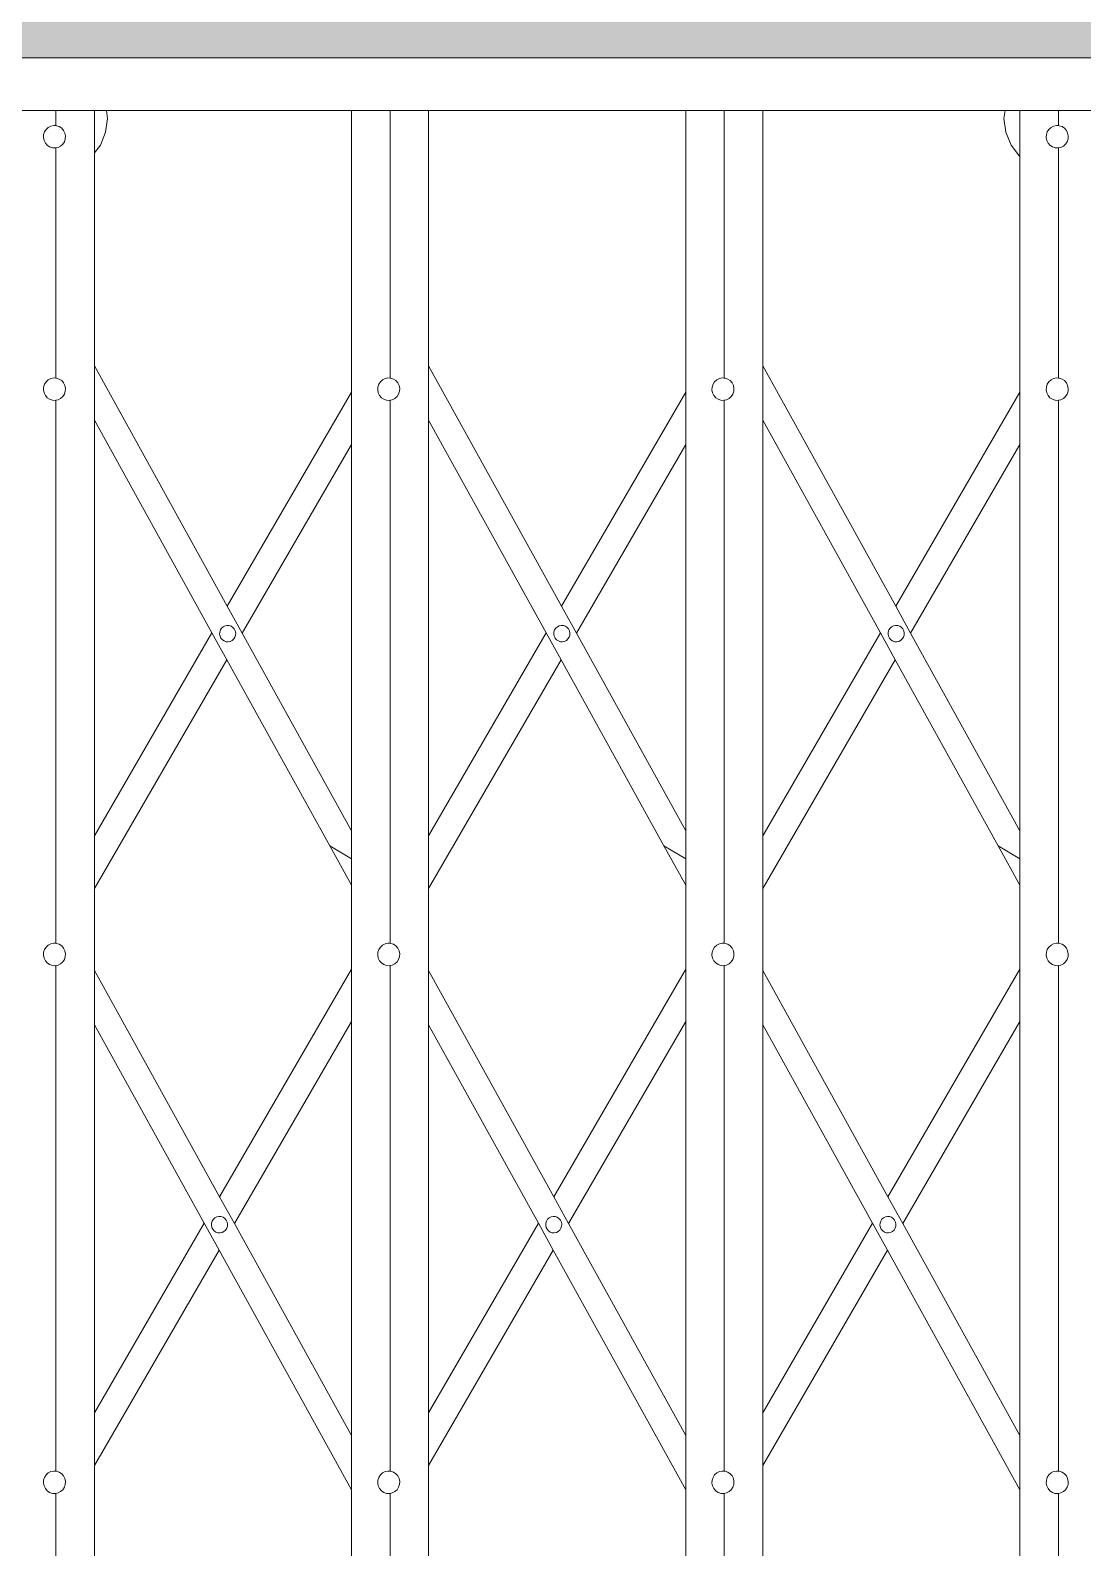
# Model space of a CAD drawing. Header units: inches. Extents: x -6800 to 96653, y -25814 to 17379.
# Drawn here: x 78919.54 to 78948.12, y -17344.8 to -17303.58 of the extents above; entities that cross this region are included whole.
import ezdxf

# ---------------------------------------------------------------- set-up
doc = ezdxf.new("R2010")
doc.units = ezdxf.units.IN
doc.header["$MEASUREMENT"] = 0
doc.layers.add('Door ele', color=20, linetype='Continuous', lineweight=15)
doc.layers.add('Win ele', color=211, linetype='Continuous', lineweight=15)

msp = doc.modelspace()

# ---------------------------------------------------------------- hatches: boundary and pattern name
at = {"layer": 'Win ele', "transparency": 33554559}
h = msp.add_hatch(color=256, dxfattribs=at)
h.dxf.hatch_style = 1
h.paths.add_polyline_path([(79495.029, -17231.325), (79333.029, -17231.325), (79333.029, -17237.825), (79337.529, -17237.825), (79337.529, -17237.325), (79490.529, -17237.325), (79490.529, -17237.825), (79495.029, -17237.825)])
h.paths.add_polyline_path([(79330.029, -17231.325), (79228.029, -17231.325), (79228.029, -17237.825), (79232.529, -17237.825), (79232.529, -17237.325), (79325.529, -17237.325), (79325.529, -17237.825), (79330.029, -17237.825)])
h.paths.add_polyline_path([(79225.029, -17231.325), (79193.529, -17231.325), (79193.529, -17237.325), (79220.529, -17237.325), (79220.529, -17237.825), (79225.029, -17237.825)])
h.paths.add_polyline_path([(79145.529, -17231.325), (79120.029, -17231.325), (79120.029, -17237.825), (79124.529, -17237.825), (79124.529, -17237.325), (79145.529, -17237.325)])
h.paths.add_polyline_path([(79117.029, -17231.325), (79012.029, -17231.325), (79012.029, -17237.825), (79016.529, -17237.825), (79016.529, -17237.325), (79112.529, -17237.325), (79112.529, -17237.825), (79117.029, -17237.825)])
h.paths.add_polyline_path([(79009.029, -17231.325), (78886.029, -17231.325), (78886.029, -17237.825), (78890.529, -17237.825), (78890.529, -17237.325), (79004.529, -17237.325), (79004.529, -17237.825), (79009.029, -17237.825)])
h.paths.add_polyline_path([(78883.029, -17231.325), (78878.529, -17231.325), (78878.529, -17237.825), (78883.029, -17237.825)])
h.paths.add_polyline_path([(78890.529, -17239.325), (78886.029, -17239.325), (78886.029, -17267.325), (78890.529, -17267.325)])
h.paths.add_polyline_path([(78883.029, -17239.325), (78878.529, -17239.325), (78878.529, -17267.325), (78883.029, -17267.325)])
h.paths.add_polyline_path([(79009.029, -17239.325), (79004.529, -17239.325), (79004.529, -17267.325), (79009.029, -17267.325)])
h.paths.add_polyline_path([(79016.529, -17239.325), (79012.029, -17239.325), (79012.029, -17267.325), (79016.529, -17267.325)])
h.paths.add_polyline_path([(79124.529, -17239.325), (79120.029, -17239.325), (79120.029, -17267.325), (79124.529, -17267.325)])
h.paths.add_polyline_path([(79117.029, -17239.325), (79112.529, -17239.325), (79112.529, -17267.325), (79117.029, -17267.325)])
h.paths.add_polyline_path([(79225.029, -17239.325), (79220.529, -17239.325), (79220.529, -17267.325), (79225.029, -17267.325)])
h.paths.add_polyline_path([(79232.529, -17239.325), (79228.029, -17239.325), (79228.029, -17267.325), (79232.529, -17267.325)])
h.paths.add_polyline_path([(79337.529, -17239.325), (79333.029, -17239.325), (79333.029, -17267.325), (79337.529, -17267.325)])
h.paths.add_polyline_path([(79330.029, -17239.325), (79325.529, -17239.325), (79325.529, -17267.325), (79330.029, -17267.325)])
h.paths.add_polyline_path([(79337.529, -17272.325), (79595.529, -17272.325), (79595.529, -17286.325), (79607.529, -17286.325), (79607.529, -17272.325), (79703.529, -17272.325), (79703.529, -17286.325), (79715.529, -17286.325), (79715.529, -17272.325), (79856.529, -17272.325), (79856.529, -17286.325), (79868.529, -17286.325), (79868.529, -17272.325), (80009.529, -17272.325), (80009.529, -17286.325), (80021.529, -17286.325), (80021.529, -17272.325), (80063.529, -17272.325), (80063.529, -17267.325), (78836.529, -17267.325), (78836.529, -17272.325), (78878.529, -17272.325), (78878.529, -17286.325), (78890.529, -17286.325), (78890.529, -17272.325), (79004.529, -17272.325), (79004.529, -17286.325), (79016.529, -17286.325), (79016.529, -17272.325), (79112.529, -17272.325), (79112.529, -17286.325), (79124.529, -17286.325), (79124.529, -17272.325), (79220.529, -17272.325), (79220.529, -17286.325), (79232.529, -17286.325), (79232.529, -17272.325), (79325.529, -17272.325), (79325.529, -17286.325), (79337.529, -17286.325)])
h.paths.add_polyline_path([(79225.029, -17157.325), (79120.029, -17157.325), (79120.029, -17166.325), (79225.029, -17166.325)])
h.paths.add_polyline_path([(79330.029, -17157.325), (79228.029, -17157.325), (79228.029, -17166.325), (79330.029, -17166.325)])
h.paths.add_polyline_path([(79117.029, -17157.325), (79012.029, -17157.325), (79012.029, -17166.325), (79117.029, -17166.325)])
h.paths.add_polyline_path([(79009.029, -17157.325), (78917.529, -17157.325), (78886.029, -17157.325), (78886.029, -17166.325), (79009.029, -17166.325)])
h.paths.add_polyline_path([(78883.029, -17157.325), (78878.529, -17157.325), (78878.529, -17160.325), (78836.529, -17160.325), (78836.529, -17166.325), (78883.029, -17166.325)])
h.paths.add_polyline_path([(79495.029, -17157.325), (79333.029, -17157.325), (79333.029, -17166.325), (79495.029, -17166.325)])
h.paths.add_polyline_path([(79600.029, -17157.325), (79498.029, -17157.325), (79498.029, -17166.325), (79600.029, -17166.325)])
h.paths.add_polyline_path([(79708.029, -17157.325), (79603.029, -17157.325), (79603.029, -17166.325), (79708.029, -17166.325)])
h.paths.add_polyline_path([(79861.029, -17157.325), (79711.029, -17157.325), (79711.029, -17166.325), (79861.029, -17166.325)])
h.paths.add_polyline_path([(80014.029, -17157.325), (79864.029, -17157.325), (79864.029, -17166.325), (80014.029, -17166.325)])
h.paths.add_polyline_path([(80063.529, -17157.325), (80017.029, -17157.325), (80017.029, -17166.325), (80063.529, -17166.325)])
h.paths.add_polyline_path([(80063.529, -17231.325), (80017.029, -17231.325), (80017.029, -17237.825), (80021.529, -17237.825), (80021.529, -17237.325), (80063.529, -17237.325)])
h.paths.add_polyline_path([(80021.529, -17239.325), (80017.029, -17239.325), (80017.029, -17267.325), (80021.529, -17267.325)])
h.paths.add_polyline_path([(80014.029, -17239.325), (80009.529, -17239.325), (80009.529, -17267.325), (80014.029, -17267.325)])
h.paths.add_polyline_path([(80014.029, -17231.325), (79864.029, -17231.325), (79864.029, -17237.825), (79868.529, -17237.825), (79868.529, -17237.325), (80009.529, -17237.325), (80009.529, -17237.825), (80014.029, -17237.825)])
h.paths.add_polyline_path([(79861.029, -17231.325), (79793.529, -17231.325), (79793.529, -17237.325), (79856.529, -17237.325), (79856.529, -17237.825), (79861.029, -17237.825)])
h.paths.add_polyline_path([(79868.529, -17239.325), (79864.029, -17239.325), (79864.029, -17267.325), (79868.529, -17267.325)])
h.paths.add_polyline_path([(79861.029, -17239.325), (79856.529, -17239.325), (79856.529, -17267.325), (79861.029, -17267.325)])
h.paths.add_polyline_path([(79715.529, -17239.325), (79711.029, -17239.325), (79711.029, -17267.325), (79715.529, -17267.325)])
h.paths.add_polyline_path([(79708.029, -17239.325), (79703.529, -17239.325), (79703.529, -17267.325), (79708.029, -17267.325)])
h.paths.add_polyline_path([(79708.029, -17231.325), (79703.529, -17231.325), (79703.529, -17237.825), (79708.029, -17237.825)])
h.paths.add_polyline_path([(79745.529, -17231.325), (79711.029, -17231.325), (79711.029, -17237.825), (79715.529, -17237.825), (79715.529, -17237.325), (79745.529, -17237.325)])
h.paths.add_polyline_path([(79607.529, -17239.325), (79603.029, -17239.325), (79603.029, -17267.325), (79607.529, -17267.325)])
h.paths.add_polyline_path([(79607.529, -17231.325), (79603.029, -17231.325), (79603.029, -17237.825), (79607.529, -17237.825)])
h.paths.add_polyline_path([(79600.029, -17231.325), (79565.529, -17231.325), (79565.529, -17237.325), (79595.529, -17237.325), (79595.529, -17237.825), (79600.029, -17237.825)])
h.paths.add_polyline_path([(79600.029, -17239.325), (79595.529, -17239.325), (79595.529, -17267.325), (79600.029, -17267.325)])
h.paths.add_polyline_path([(79517.529, -17231.325), (79498.029, -17231.325), (79498.029, -17237.825), (79502.529, -17237.825), (79502.529, -17237.325), (79517.529, -17237.325)])
h.paths.add_polyline_path([(79495.029, -17239.325), (79490.529, -17239.325), (79490.529, -17267.325), (79495.029, -17267.325)])
h.paths.add_polyline_path([(79502.529, -17239.325), (79498.029, -17239.325), (79498.029, -17267.325), (79502.529, -17267.325)])
h.paths.add_polyline_path([(79502.529, -17272.325), (79490.529, -17272.325), (79490.529, -17404.825), (79502.529, -17404.825)])
h.paths.add_polyline_path([(79337.529, -17286.325), (79325.529, -17286.325), (79325.529, -17404.825), (79337.529, -17404.825)])
h.paths.add_polyline_path([(79232.529, -17286.325), (79220.529, -17286.325), (79220.529, -17404.825), (79232.529, -17404.825)])
h.paths.add_polyline_path([(79124.529, -17286.325), (79112.529, -17286.325), (79112.529, -17404.825), (79124.529, -17404.825)])
h.paths.add_polyline_path([(79016.529, -17286.325), (79004.529, -17286.325), (79004.529, -17298.325), (78890.529, -17298.325), (78890.529, -17304.325), (78891.954, -17304.325), (79002.961, -17304.325), (79004.386, -17304.325), (79004.386, -17305.75), (79004.386, -17358.572), (79004.386, -17403.485), (79004.386, -17404.825), (79016.529, -17404.825)])
h.paths.add_polyline_path([(78890.529, -17286.325), (78878.529, -17286.325), (78878.529, -17404.825), (78890.529, -17404.825)])
h.paths.add_polyline_path([(79715.529, -17286.325), (79703.529, -17286.325), (79703.529, -17404.825), (79715.529, -17404.825)])
h.paths.add_polyline_path([(79868.529, -17286.325), (79856.529, -17286.325), (79856.529, -17416.825), (79868.529, -17416.825)])
h.paths.add_polyline_path([(80021.529, -17286.325), (80009.529, -17286.325), (80009.529, -17416.825), (80021.529, -17416.825)])
h.paths.add_polyline_path([(78878.529, -17239.325), (78836.529, -17239.325), (78836.529, -17242.325), (78878.529, -17242.325)])
h.paths.add_polyline_path([(78878.529, -17236.325), (78836.529, -17236.325), (78836.529, -17237.825), (78878.529, -17237.825)])

# ---------------------------------------------------------------- linework, layer by layer
at = {"layer": 'Door ele', "transparency": 33554651}
for p, q in [((78890.529, -17304.325), (79004.529, -17304.325)), ((79002.961, -17304.325), (78891.954, -17304.325)), ((78919.181, -17305.75), (78920.229, -17305.75)), ((78920.229, -17305.75), (78920.229, -17306.163)), ((78920.229, -17305.75), (78921.276, -17305.75)), ((78921.276, -17305.75), (78921.603, -17305.75)), ((78921.276, -17305.75), (78921.276, -17306.905)), ((78921.603, -17305.75), (78921.632, -17305.971)), ((78921.603, -17305.75), (78928.259, -17305.75)), ((78928.259, -17305.75), (78928.259, -17313.401)), ((78928.259, -17305.75), (78929.307, -17305.75)), ((78929.307, -17305.75), (78929.307, -17313.021)), ((78929.307, -17305.75), (78930.354, -17305.75)), ((78930.354, -17305.75), (78930.354, -17312.688)), ((78930.354, -17305.75), (78937.338, -17305.75)), ((78937.338, -17305.75), (78937.338, -17313.401)), ((78937.338, -17305.75), (78938.385, -17305.75)), ((78938.385, -17305.75), (78938.385, -17313.021)), ((78938.385, -17305.75), (78939.432, -17305.75)), ((78939.432, -17305.75), (78939.432, -17312.688)), ((78939.432, -17305.75), (78946.01, -17305.75)), ((78945.981, -17305.971), (78946.01, -17305.75)), ((78946.01, -17305.75), (78946.416, -17305.75)), ((78946.416, -17305.75), (78946.416, -17307.001)), ((78946.416, -17305.75), (78947.463, -17305.75)), ((78947.463, -17305.75), (78947.463, -17306.163)), ((78947.463, -17305.75), (78948.511, -17305.75)), ((78920.096, -17306.176), (78920.173, -17306.16)), ((78920.173, -17306.16), (78920.229, -17306.163)), ((78920.229, -17306.163), (78920.251, -17306.165)), ((78920.251, -17306.165), (78920.325, -17306.19)), ((78921.632, -17305.971), (78921.583, -17306.345)), ((78946.03, -17306.345), (78945.981, -17305.971)), ((78947.33, -17306.176), (78947.407, -17306.16)), ((78947.407, -17306.16), (78947.463, -17306.163)), ((78947.463, -17306.163), (78947.485, -17306.165)), ((78947.485, -17306.165), (78947.559, -17306.19)), ((78919.895, -17306.487), (78919.899, -17306.407)), ((78919.91, -17306.565), (78919.895, -17306.487)), ((78919.899, -17306.407), (78919.924, -17306.331)), ((78919.945, -17306.637), (78919.91, -17306.565)), ((78919.924, -17306.331), (78919.967, -17306.265)), ((78919.967, -17306.265), (78920.026, -17306.212)), ((78920.026, -17306.212), (78920.096, -17306.176)), ((78920.325, -17306.19), (78920.39, -17306.234)), ((78920.39, -17306.234), (78920.442, -17306.294)), ((78920.442, -17306.294), (78920.477, -17306.366)), ((78920.488, -17306.524), (78920.463, -17306.6)), ((78920.477, -17306.366), (78920.492, -17306.444)), ((78920.492, -17306.444), (78920.488, -17306.524)), ((78921.583, -17306.345), (78921.439, -17306.693)), ((78946.174, -17306.693), (78946.03, -17306.345)), ((78947.129, -17306.487), (78947.134, -17306.407)), ((78947.145, -17306.565), (78947.129, -17306.487)), ((78947.134, -17306.407), (78947.159, -17306.331)), ((78947.18, -17306.637), (78947.145, -17306.565)), ((78947.159, -17306.331), (78947.202, -17306.265)), ((78947.202, -17306.265), (78947.26, -17306.212)), ((78947.26, -17306.212), (78947.33, -17306.176)), ((78947.559, -17306.19), (78947.625, -17306.234)), ((78947.625, -17306.234), (78947.676, -17306.294)), ((78947.676, -17306.294), (78947.711, -17306.366)), ((78947.722, -17306.524), (78947.697, -17306.6)), ((78947.711, -17306.366), (78947.727, -17306.444)), ((78947.727, -17306.444), (78947.722, -17306.524)), ((78919.997, -17306.697), (78919.945, -17306.637)), ((78920.062, -17306.741), (78919.997, -17306.697)), ((78920.137, -17306.766), (78920.062, -17306.741)), ((78920.215, -17306.771), (78920.137, -17306.766)), ((78920.229, -17306.768), (78920.215, -17306.771)), ((78920.291, -17306.755), (78920.229, -17306.768)), ((78920.229, -17306.768), (78920.229, -17313.021)), ((78920.361, -17306.719), (78920.291, -17306.755)), ((78920.42, -17306.666), (78920.361, -17306.719)), ((78920.463, -17306.6), (78920.42, -17306.666)), ((78921.439, -17306.693), (78921.276, -17306.905)), ((78921.276, -17306.905), (78921.276, -17312.688)), ((78946.404, -17306.991), (78946.174, -17306.693)), ((78946.416, -17307.001), (78946.404, -17306.991)), ((78947.232, -17306.697), (78947.18, -17306.637)), ((78947.297, -17306.741), (78947.232, -17306.697)), ((78947.371, -17306.766), (78947.297, -17306.741)), ((78947.449, -17306.771), (78947.371, -17306.766)), ((78947.463, -17306.768), (78947.449, -17306.771)), ((78947.526, -17306.755), (78947.463, -17306.768)), ((78947.463, -17306.768), (78947.463, -17313.021)), ((78947.596, -17306.719), (78947.526, -17306.755)), ((78947.654, -17306.666), (78947.596, -17306.719)), ((78947.697, -17306.6), (78947.654, -17306.666)), ((78946.416, -17307.001), (78946.416, -17313.401)), ((78924.888, -17319.222), (78921.276, -17312.688)), ((78921.276, -17312.688), (78921.276, -17314.163)), ((78933.966, -17319.222), (78930.354, -17312.688)), ((78930.354, -17312.688), (78930.354, -17314.163)), ((78943.044, -17319.222), (78939.432, -17312.688)), ((78939.432, -17312.688), (78939.432, -17314.163)), ((78919.924, -17313.189), (78919.967, -17313.122)), ((78919.967, -17313.122), (78920.026, -17313.069)), ((78920.026, -17313.069), (78920.096, -17313.034)), ((78920.096, -17313.034), (78920.173, -17313.018)), ((78920.173, -17313.018), (78920.229, -17313.021)), ((78920.229, -17313.021), (78920.251, -17313.022)), ((78920.251, -17313.022), (78920.325, -17313.048)), ((78920.325, -17313.048), (78920.39, -17313.092)), ((78920.39, -17313.092), (78920.442, -17313.152)), ((78920.442, -17313.152), (78920.477, -17313.223)), ((78929.002, -17313.189), (78929.046, -17313.122)), ((78929.046, -17313.122), (78929.104, -17313.069)), ((78929.104, -17313.069), (78929.174, -17313.034)), ((78929.174, -17313.034), (78929.251, -17313.018)), ((78929.251, -17313.018), (78929.307, -17313.021)), ((78929.307, -17313.021), (78929.329, -17313.022)), ((78929.329, -17313.022), (78929.403, -17313.048)), ((78929.403, -17313.048), (78929.468, -17313.092)), ((78929.468, -17313.092), (78929.52, -17313.152)), ((78929.52, -17313.152), (78929.555, -17313.223)), ((78938.081, -17313.189), (78938.124, -17313.122)), ((78938.124, -17313.122), (78938.182, -17313.069)), ((78938.182, -17313.069), (78938.252, -17313.034)), ((78938.252, -17313.034), (78938.329, -17313.018)), ((78938.329, -17313.018), (78938.385, -17313.021)), ((78938.385, -17313.021), (78938.407, -17313.022)), ((78938.407, -17313.022), (78938.481, -17313.048)), ((78938.481, -17313.048), (78938.546, -17313.092)), ((78938.546, -17313.092), (78938.598, -17313.152)), ((78938.598, -17313.152), (78938.633, -17313.223)), ((78947.159, -17313.189), (78947.202, -17313.122)), ((78947.202, -17313.122), (78947.26, -17313.069)), ((78947.26, -17313.069), (78947.33, -17313.034)), ((78947.33, -17313.034), (78947.407, -17313.018)), ((78947.407, -17313.018), (78947.463, -17313.021)), ((78947.463, -17313.021), (78947.485, -17313.022)), ((78947.485, -17313.022), (78947.559, -17313.048)), ((78947.559, -17313.048), (78947.625, -17313.092)), ((78947.625, -17313.092), (78947.676, -17313.152)), ((78947.676, -17313.152), (78947.711, -17313.223)), ((78919.895, -17313.345), (78919.899, -17313.265)), ((78919.91, -17313.423), (78919.895, -17313.345)), ((78919.899, -17313.265), (78919.924, -17313.189)), ((78919.945, -17313.495), (78919.91, -17313.423)), ((78919.997, -17313.555), (78919.945, -17313.495)), ((78920.062, -17313.599), (78919.997, -17313.555)), ((78920.361, -17313.577), (78920.291, -17313.613)), ((78920.42, -17313.524), (78920.361, -17313.577)), ((78920.463, -17313.457), (78920.42, -17313.524)), ((78920.488, -17313.382), (78920.463, -17313.457)), ((78920.477, -17313.223), (78920.492, -17313.302)), ((78920.492, -17313.302), (78920.488, -17313.382)), ((78924.888, -17319.222), (78928.259, -17313.401)), ((78928.259, -17313.401), (78928.259, -17314.826)), ((78928.973, -17313.345), (78928.978, -17313.265)), ((78928.989, -17313.423), (78928.973, -17313.345)), ((78928.978, -17313.265), (78929.002, -17313.189)), ((78929.024, -17313.495), (78928.989, -17313.423)), ((78929.075, -17313.555), (78929.024, -17313.495)), ((78929.141, -17313.599), (78929.075, -17313.555)), ((78929.439, -17313.577), (78929.369, -17313.613)), ((78929.498, -17313.524), (78929.439, -17313.577)), ((78929.541, -17313.457), (78929.498, -17313.524)), ((78929.566, -17313.382), (78929.541, -17313.457)), ((78929.555, -17313.223), (78929.571, -17313.302)), ((78929.571, -17313.302), (78929.566, -17313.382)), ((78933.966, -17319.222), (78937.338, -17313.401)), ((78937.338, -17313.401), (78937.338, -17314.826)), ((78938.051, -17313.345), (78938.056, -17313.265)), ((78938.067, -17313.423), (78938.051, -17313.345)), ((78938.056, -17313.265), (78938.081, -17313.189)), ((78938.102, -17313.495), (78938.067, -17313.423)), ((78938.154, -17313.555), (78938.102, -17313.495)), ((78938.219, -17313.599), (78938.154, -17313.555)), ((78938.518, -17313.577), (78938.448, -17313.613)), ((78938.576, -17313.524), (78938.518, -17313.577)), ((78938.619, -17313.457), (78938.576, -17313.524)), ((78938.644, -17313.382), (78938.619, -17313.457)), ((78938.633, -17313.223), (78938.649, -17313.302)), ((78938.649, -17313.302), (78938.644, -17313.382)), ((78943.044, -17319.222), (78946.416, -17313.401)), ((78946.416, -17313.401), (78946.416, -17314.826)), ((78947.129, -17313.345), (78947.134, -17313.265)), ((78947.145, -17313.423), (78947.129, -17313.345)), ((78947.134, -17313.265), (78947.159, -17313.189)), ((78947.18, -17313.495), (78947.145, -17313.423)), ((78947.232, -17313.555), (78947.18, -17313.495)), ((78947.297, -17313.599), (78947.232, -17313.555)), ((78947.596, -17313.577), (78947.526, -17313.613)), ((78947.654, -17313.524), (78947.596, -17313.577)), ((78947.697, -17313.457), (78947.654, -17313.524)), ((78947.722, -17313.382), (78947.697, -17313.457)), ((78947.711, -17313.223), (78947.727, -17313.302)), ((78947.727, -17313.302), (78947.722, -17313.382)), ((78920.137, -17313.624), (78920.062, -17313.599)), ((78920.215, -17313.629), (78920.137, -17313.624)), ((78920.229, -17313.626), (78920.215, -17313.629)), ((78920.291, -17313.613), (78920.229, -17313.626)), ((78920.229, -17313.626), (78920.229, -17328.378)), ((78929.215, -17313.624), (78929.141, -17313.599)), ((78929.293, -17313.629), (78929.215, -17313.624)), ((78929.307, -17313.626), (78929.293, -17313.629)), ((78929.369, -17313.613), (78929.307, -17313.626)), ((78929.307, -17313.626), (78929.307, -17328.378)), ((78938.293, -17313.624), (78938.219, -17313.599)), ((78938.371, -17313.629), (78938.293, -17313.624)), ((78938.385, -17313.626), (78938.371, -17313.629)), ((78938.448, -17313.613), (78938.385, -17313.626)), ((78938.385, -17313.626), (78938.385, -17328.378)), ((78947.371, -17313.624), (78947.297, -17313.599)), ((78947.449, -17313.629), (78947.371, -17313.624)), ((78947.463, -17313.626), (78947.449, -17313.629)), ((78947.526, -17313.613), (78947.463, -17313.626)), ((78947.463, -17313.626), (78947.463, -17328.378)), ((78924.471, -17319.943), (78921.276, -17314.163)), ((78921.276, -17314.163), (78921.276, -17325.459)), ((78933.549, -17319.943), (78930.354, -17314.163)), ((78930.354, -17314.163), (78930.354, -17325.459)), ((78942.627, -17319.943), (78939.432, -17314.163)), ((78939.432, -17314.163), (78939.432, -17325.459)), ((78925.291, -17319.952), (78928.259, -17314.826)), ((78928.259, -17314.826), (78928.259, -17325.322)), ((78934.369, -17319.952), (78937.338, -17314.826)), ((78937.338, -17314.826), (78937.338, -17325.322)), ((78943.447, -17319.952), (78946.416, -17314.826)), ((78946.416, -17314.826), (78946.416, -17325.322)), ((78925.291, -17319.952), (78924.888, -17319.222)), ((78934.369, -17319.952), (78933.966, -17319.222)), ((78943.447, -17319.952), (78943.044, -17319.222)), ((78924.774, -17319.778), (78924.825, -17319.752)), ((78924.825, -17319.752), (78924.881, -17319.74)), ((78924.881, -17319.74), (78924.938, -17319.744)), ((78924.938, -17319.744), (78924.992, -17319.762)), ((78924.992, -17319.762), (78925.04, -17319.794)), ((78933.852, -17319.778), (78933.903, -17319.752)), ((78933.903, -17319.752), (78933.959, -17319.74)), ((78933.959, -17319.74), (78934.016, -17319.744)), ((78934.016, -17319.744), (78934.071, -17319.762)), ((78934.071, -17319.762), (78934.118, -17319.794)), ((78942.931, -17319.778), (78942.982, -17319.752)), ((78942.982, -17319.752), (78943.038, -17319.74)), ((78943.038, -17319.74), (78943.095, -17319.744)), ((78943.095, -17319.744), (78943.149, -17319.762)), ((78943.149, -17319.762), (78943.196, -17319.794)), ((78921.276, -17325.459), (78924.471, -17319.943)), ((78924.874, -17320.672), (78924.471, -17319.943)), ((78924.678, -17319.979), (78924.682, -17319.921)), ((78924.69, -17320.036), (78924.678, -17319.979)), ((78924.682, -17319.921), (78924.7, -17319.865)), ((78924.715, -17320.088), (78924.69, -17320.036)), ((78924.7, -17319.865), (78924.731, -17319.817)), ((78924.753, -17320.132), (78924.715, -17320.088)), ((78924.731, -17319.817), (78924.774, -17319.778)), ((78924.801, -17320.164), (78924.753, -17320.132)), ((78924.855, -17320.183), (78924.801, -17320.164)), ((78924.855, -17320.183), (78924.884, -17320.185)), ((78924.912, -17320.186), (78924.884, -17320.185)), ((78924.968, -17320.175), (78924.912, -17320.186)), ((78925.019, -17320.149), (78924.968, -17320.175)), ((78925.062, -17320.11), (78925.019, -17320.149)), ((78925.04, -17319.794), (78925.078, -17319.838)), ((78925.093, -17320.061), (78925.062, -17320.11)), ((78925.078, -17319.838), (78925.103, -17319.89)), ((78925.111, -17320.006), (78925.093, -17320.061)), ((78925.103, -17319.89), (78925.115, -17319.948)), ((78925.115, -17319.948), (78925.111, -17320.006)), ((78928.259, -17325.322), (78925.291, -17319.952)), ((78930.354, -17325.459), (78933.549, -17319.943)), ((78933.952, -17320.672), (78933.549, -17319.943)), ((78933.757, -17319.979), (78933.76, -17319.921)), ((78933.768, -17320.036), (78933.757, -17319.979)), ((78933.76, -17319.921), (78933.778, -17319.865)), ((78933.794, -17320.088), (78933.768, -17320.036)), ((78933.778, -17319.865), (78933.81, -17319.817)), ((78933.831, -17320.132), (78933.794, -17320.088)), ((78933.81, -17319.817), (78933.852, -17319.778)), ((78933.879, -17320.164), (78933.831, -17320.132)), ((78933.933, -17320.183), (78933.879, -17320.164)), ((78933.933, -17320.183), (78933.962, -17320.185)), ((78933.99, -17320.186), (78933.962, -17320.185)), ((78934.046, -17320.175), (78933.99, -17320.186)), ((78934.097, -17320.149), (78934.046, -17320.175)), ((78934.14, -17320.11), (78934.097, -17320.149)), ((78934.118, -17319.794), (78934.156, -17319.838)), ((78934.171, -17320.061), (78934.14, -17320.11)), ((78934.156, -17319.838), (78934.182, -17319.89)), ((78934.19, -17320.006), (78934.171, -17320.061)), ((78934.182, -17319.89), (78934.193, -17319.948)), ((78934.193, -17319.948), (78934.19, -17320.006)), ((78937.338, -17325.322), (78934.369, -17319.952)), ((78939.432, -17325.459), (78942.627, -17319.943)), ((78943.03, -17320.672), (78942.627, -17319.943)), ((78942.835, -17319.979), (78942.838, -17319.921)), ((78942.846, -17320.036), (78942.835, -17319.979)), ((78942.838, -17319.921), (78942.856, -17319.865)), ((78942.872, -17320.088), (78942.846, -17320.036)), ((78942.856, -17319.865), (78942.888, -17319.817)), ((78942.91, -17320.132), (78942.872, -17320.088)), ((78942.888, -17319.817), (78942.931, -17319.778)), ((78942.957, -17320.164), (78942.91, -17320.132)), ((78943.012, -17320.183), (78942.957, -17320.164)), ((78943.012, -17320.183), (78943.068, -17320.186)), ((78943.124, -17320.175), (78943.068, -17320.186)), ((78943.175, -17320.149), (78943.124, -17320.175)), ((78943.218, -17320.11), (78943.175, -17320.149)), ((78943.196, -17319.794), (78943.234, -17319.838)), ((78943.25, -17320.061), (78943.218, -17320.11)), ((78943.234, -17319.838), (78943.26, -17319.89)), ((78943.268, -17320.006), (78943.25, -17320.061)), ((78943.26, -17319.89), (78943.271, -17319.948)), ((78943.271, -17319.948), (78943.268, -17320.006)), ((78946.416, -17325.322), (78943.447, -17319.952)), ((78921.276, -17326.884), (78924.874, -17320.672)), ((78927.67, -17325.731), (78924.874, -17320.672)), ((78930.354, -17326.884), (78933.952, -17320.672)), ((78936.748, -17325.731), (78933.952, -17320.672)), ((78939.432, -17326.884), (78943.03, -17320.672)), ((78945.826, -17325.731), (78943.03, -17320.672)), ((78921.276, -17325.459), (78921.276, -17326.884)), ((78928.259, -17325.322), (78928.259, -17326.078)), ((78930.354, -17325.459), (78930.354, -17326.884)), ((78937.338, -17325.322), (78937.338, -17326.078)), ((78939.432, -17325.459), (78939.432, -17326.884)), ((78946.416, -17325.322), (78946.416, -17326.078)), ((78928.259, -17326.078), (78927.67, -17325.731)), ((78928.259, -17326.798), (78927.67, -17325.731)), ((78937.338, -17326.078), (78936.748, -17325.731)), ((78937.338, -17326.798), (78936.748, -17325.731)), ((78946.416, -17326.078), (78945.826, -17325.731)), ((78946.416, -17326.798), (78945.826, -17325.731)), ((78928.259, -17326.078), (78928.259, -17326.798)), ((78937.338, -17326.078), (78937.338, -17326.798)), ((78946.416, -17326.078), (78946.416, -17326.798)), ((78921.276, -17326.884), (78921.276, -17329.112)), ((78928.259, -17326.798), (78928.259, -17329.076)), ((78930.354, -17326.884), (78930.354, -17329.112)), ((78937.338, -17326.798), (78937.338, -17329.076)), ((78939.432, -17326.884), (78939.432, -17329.112)), ((78946.416, -17326.798), (78946.416, -17329.076)), ((78919.967, -17328.48), (78920.026, -17328.427)), ((78920.026, -17328.427), (78920.096, -17328.391)), ((78920.096, -17328.391), (78920.173, -17328.375)), ((78920.173, -17328.375), (78920.229, -17328.378)), ((78920.229, -17328.378), (78920.251, -17328.38)), ((78920.251, -17328.38), (78920.325, -17328.405)), ((78920.325, -17328.405), (78920.39, -17328.449)), ((78929.046, -17328.48), (78929.104, -17328.427)), ((78929.104, -17328.427), (78929.174, -17328.391)), ((78929.174, -17328.391), (78929.251, -17328.375)), ((78929.251, -17328.375), (78929.307, -17328.378)), ((78929.307, -17328.378), (78929.329, -17328.38)), ((78929.329, -17328.38), (78929.403, -17328.405)), ((78929.403, -17328.405), (78929.468, -17328.449)), ((78938.124, -17328.48), (78938.182, -17328.427)), ((78938.182, -17328.427), (78938.252, -17328.391)), ((78938.252, -17328.391), (78938.329, -17328.375)), ((78938.329, -17328.375), (78938.385, -17328.378)), ((78938.385, -17328.378), (78938.407, -17328.38)), ((78938.407, -17328.38), (78938.481, -17328.405)), ((78938.481, -17328.405), (78938.546, -17328.449)), ((78947.202, -17328.48), (78947.26, -17328.427)), ((78947.26, -17328.427), (78947.33, -17328.391)), ((78947.33, -17328.391), (78947.407, -17328.375)), ((78947.407, -17328.375), (78947.463, -17328.378)), ((78947.463, -17328.378), (78947.485, -17328.38)), ((78947.485, -17328.38), (78947.559, -17328.405)), ((78947.559, -17328.405), (78947.625, -17328.449)), ((78919.895, -17328.702), (78919.899, -17328.622)), ((78919.91, -17328.781), (78919.895, -17328.702)), ((78919.899, -17328.622), (78919.924, -17328.546)), ((78919.945, -17328.852), (78919.91, -17328.781)), ((78919.924, -17328.546), (78919.967, -17328.48)), ((78920.39, -17328.449), (78920.442, -17328.509)), ((78920.463, -17328.815), (78920.42, -17328.881)), ((78920.442, -17328.509), (78920.477, -17328.581)), ((78920.488, -17328.739), (78920.463, -17328.815)), ((78920.477, -17328.581), (78920.492, -17328.659)), ((78920.492, -17328.659), (78920.488, -17328.739)), ((78928.973, -17328.702), (78928.978, -17328.622)), ((78928.989, -17328.781), (78928.973, -17328.702)), ((78928.978, -17328.622), (78929.002, -17328.546)), ((78929.024, -17328.852), (78928.989, -17328.781)), ((78929.002, -17328.546), (78929.046, -17328.48)), ((78929.468, -17328.449), (78929.52, -17328.509)), ((78929.541, -17328.815), (78929.498, -17328.881)), ((78929.52, -17328.509), (78929.555, -17328.581)), ((78929.566, -17328.739), (78929.541, -17328.815)), ((78929.555, -17328.581), (78929.571, -17328.659)), ((78929.571, -17328.659), (78929.566, -17328.739)), ((78938.051, -17328.702), (78938.056, -17328.622)), ((78938.067, -17328.781), (78938.051, -17328.702)), ((78938.056, -17328.622), (78938.081, -17328.546)), ((78938.102, -17328.852), (78938.067, -17328.781)), ((78938.081, -17328.546), (78938.124, -17328.48)), ((78938.546, -17328.449), (78938.598, -17328.509)), ((78938.619, -17328.815), (78938.576, -17328.881)), ((78938.598, -17328.509), (78938.633, -17328.581)), ((78938.644, -17328.739), (78938.619, -17328.815)), ((78938.633, -17328.581), (78938.649, -17328.659)), ((78938.649, -17328.659), (78938.644, -17328.739)), ((78947.129, -17328.702), (78947.134, -17328.622)), ((78947.145, -17328.781), (78947.129, -17328.702)), ((78947.134, -17328.622), (78947.159, -17328.546)), ((78947.18, -17328.852), (78947.145, -17328.781)), ((78947.159, -17328.546), (78947.202, -17328.48)), ((78947.625, -17328.449), (78947.676, -17328.509)), ((78947.697, -17328.815), (78947.654, -17328.881)), ((78947.676, -17328.509), (78947.711, -17328.581)), ((78947.722, -17328.739), (78947.697, -17328.815)), ((78947.711, -17328.581), (78947.727, -17328.659)), ((78947.727, -17328.659), (78947.722, -17328.739)), ((78919.997, -17328.912), (78919.945, -17328.852)), ((78920.062, -17328.956), (78919.997, -17328.912)), ((78920.137, -17328.981), (78920.062, -17328.956)), ((78920.215, -17328.986), (78920.137, -17328.981)), ((78920.229, -17328.983), (78920.215, -17328.986)), ((78920.291, -17328.97), (78920.229, -17328.983)), ((78920.229, -17328.983), (78920.229, -17342.717)), ((78920.361, -17328.935), (78920.291, -17328.97)), ((78920.42, -17328.881), (78920.361, -17328.935)), ((78921.276, -17329.112), (78924.676, -17335.263)), ((78921.276, -17329.112), (78921.276, -17330.588)), ((78928.259, -17329.076), (78924.676, -17335.263)), ((78928.259, -17329.076), (78928.259, -17330.501)), ((78929.075, -17328.912), (78929.024, -17328.852)), ((78929.141, -17328.956), (78929.075, -17328.912)), ((78929.215, -17328.981), (78929.141, -17328.956)), ((78929.293, -17328.986), (78929.215, -17328.981)), ((78929.307, -17328.983), (78929.293, -17328.986)), ((78929.369, -17328.97), (78929.307, -17328.983)), ((78929.307, -17328.983), (78929.307, -17342.717)), ((78929.439, -17328.935), (78929.369, -17328.97)), ((78929.498, -17328.881), (78929.439, -17328.935)), ((78930.354, -17329.112), (78933.754, -17335.263)), ((78930.354, -17329.112), (78930.354, -17330.588)), ((78937.338, -17329.076), (78933.754, -17335.263)), ((78937.338, -17329.076), (78937.338, -17330.501)), ((78938.154, -17328.912), (78938.102, -17328.852)), ((78938.219, -17328.956), (78938.154, -17328.912)), ((78938.293, -17328.981), (78938.219, -17328.956)), ((78938.371, -17328.986), (78938.293, -17328.981)), ((78938.385, -17328.983), (78938.371, -17328.986)), ((78938.448, -17328.97), (78938.385, -17328.983)), ((78938.385, -17328.983), (78938.385, -17342.717)), ((78938.518, -17328.935), (78938.448, -17328.97)), ((78938.576, -17328.881), (78938.518, -17328.935)), ((78939.432, -17329.112), (78942.832, -17335.263)), ((78939.432, -17329.112), (78939.432, -17330.588)), ((78946.416, -17329.076), (78942.832, -17335.263)), ((78946.416, -17329.076), (78946.416, -17330.501)), ((78947.232, -17328.912), (78947.18, -17328.852)), ((78947.297, -17328.956), (78947.232, -17328.912)), ((78947.371, -17328.981), (78947.297, -17328.956)), ((78947.449, -17328.986), (78947.371, -17328.981)), ((78947.463, -17328.983), (78947.449, -17328.986)), ((78947.526, -17328.97), (78947.463, -17328.983)), ((78947.463, -17328.983), (78947.463, -17342.717)), ((78947.596, -17328.935), (78947.526, -17328.97)), ((78947.654, -17328.881), (78947.596, -17328.935)), ((78921.276, -17330.588), (78924.259, -17335.984)), ((78921.276, -17330.588), (78921.276, -17341.134)), ((78928.259, -17330.501), (78925.079, -17335.992)), ((78928.259, -17330.501), (78928.259, -17341.746)), ((78930.354, -17330.588), (78933.337, -17335.984)), ((78930.354, -17330.588), (78930.354, -17341.134)), ((78937.338, -17330.501), (78934.157, -17335.992)), ((78937.338, -17330.501), (78937.338, -17341.746)), ((78939.432, -17330.588), (78942.415, -17335.984)), ((78939.432, -17330.588), (78939.432, -17341.134)), ((78946.416, -17330.501), (78943.236, -17335.992)), ((78946.416, -17330.501), (78946.416, -17341.746)), ((78924.676, -17335.263), (78925.079, -17335.992)), ((78933.754, -17335.263), (78934.157, -17335.992)), ((78942.832, -17335.263), (78943.236, -17335.992)), ((78924.51, -17335.875), (78924.552, -17335.836)), ((78924.552, -17335.836), (78924.603, -17335.81)), ((78924.603, -17335.81), (78924.659, -17335.799)), ((78924.659, -17335.799), (78924.716, -17335.802)), ((78924.716, -17335.802), (78924.771, -17335.821)), ((78924.771, -17335.821), (78924.818, -17335.853)), ((78933.588, -17335.875), (78933.631, -17335.836)), ((78933.631, -17335.836), (78933.682, -17335.81)), ((78933.682, -17335.81), (78933.738, -17335.799)), ((78933.738, -17335.799), (78933.795, -17335.802)), ((78933.795, -17335.802), (78933.849, -17335.821)), ((78933.849, -17335.821), (78933.896, -17335.853)), ((78942.666, -17335.875), (78942.709, -17335.836)), ((78942.709, -17335.836), (78942.76, -17335.81)), ((78942.76, -17335.81), (78942.816, -17335.799)), ((78942.816, -17335.799), (78942.873, -17335.802)), ((78942.873, -17335.802), (78942.927, -17335.821)), ((78942.927, -17335.821), (78942.975, -17335.853)), ((78924.259, -17335.984), (78921.276, -17341.134)), ((78924.259, -17335.984), (78924.662, -17336.713)), ((78924.457, -17336.038), (78924.46, -17335.979)), ((78924.468, -17336.095), (78924.457, -17336.038)), ((78924.46, -17335.979), (78924.478, -17335.924)), ((78924.494, -17336.147), (78924.468, -17336.095)), ((78924.478, -17335.924), (78924.51, -17335.875)), ((78924.531, -17336.191), (78924.494, -17336.147)), ((78924.579, -17336.223), (78924.531, -17336.191)), ((78924.634, -17336.241), (78924.579, -17336.223)), ((78924.634, -17336.241), (78924.69, -17336.245)), ((78924.746, -17336.233), (78924.69, -17336.245)), ((78924.797, -17336.207), (78924.746, -17336.233)), ((78924.84, -17336.168), (78924.797, -17336.207)), ((78924.818, -17335.853), (78924.856, -17335.897)), ((78924.871, -17336.12), (78924.84, -17336.168)), ((78924.856, -17335.897), (78924.882, -17335.949)), ((78924.889, -17336.064), (78924.871, -17336.12)), ((78924.882, -17335.949), (78924.893, -17336.006)), ((78924.893, -17336.006), (78924.889, -17336.064)), ((78925.079, -17335.992), (78928.259, -17341.746)), ((78933.337, -17335.984), (78930.354, -17341.134)), ((78933.337, -17335.984), (78933.74, -17336.713)), ((78933.535, -17336.038), (78933.538, -17335.979)), ((78933.546, -17336.095), (78933.535, -17336.038)), ((78933.538, -17335.979), (78933.556, -17335.924)), ((78933.572, -17336.147), (78933.546, -17336.095)), ((78933.556, -17335.924), (78933.588, -17335.875)), ((78933.61, -17336.191), (78933.572, -17336.147)), ((78933.657, -17336.223), (78933.61, -17336.191)), ((78933.712, -17336.241), (78933.657, -17336.223)), ((78933.712, -17336.241), (78933.768, -17336.245)), ((78933.824, -17336.233), (78933.768, -17336.245)), ((78933.875, -17336.207), (78933.824, -17336.233)), ((78933.918, -17336.168), (78933.875, -17336.207)), ((78933.896, -17335.853), (78933.934, -17335.897)), ((78933.95, -17336.12), (78933.918, -17336.168)), ((78933.934, -17335.897), (78933.96, -17335.949)), ((78933.968, -17336.064), (78933.95, -17336.12)), ((78933.96, -17335.949), (78933.971, -17336.006)), ((78933.971, -17336.006), (78933.968, -17336.064)), ((78934.157, -17335.992), (78937.338, -17341.746)), ((78942.415, -17335.984), (78939.432, -17341.134)), ((78942.415, -17335.984), (78942.818, -17336.713)), ((78942.613, -17336.038), (78942.616, -17335.979)), ((78942.624, -17336.095), (78942.613, -17336.038)), ((78942.616, -17335.979), (78942.635, -17335.924)), ((78942.65, -17336.147), (78942.624, -17336.095)), ((78942.635, -17335.924), (78942.666, -17335.875)), ((78942.688, -17336.191), (78942.65, -17336.147)), ((78942.735, -17336.223), (78942.688, -17336.191)), ((78942.79, -17336.241), (78942.735, -17336.223)), ((78942.79, -17336.241), (78942.847, -17336.245)), ((78942.902, -17336.233), (78942.847, -17336.245)), ((78942.954, -17336.207), (78942.902, -17336.233)), ((78942.996, -17336.168), (78942.954, -17336.207)), ((78942.975, -17335.853), (78943.012, -17335.897)), ((78943.028, -17336.12), (78942.996, -17336.168)), ((78943.012, -17335.897), (78943.038, -17335.949)), ((78943.046, -17336.064), (78943.028, -17336.12)), ((78943.038, -17335.949), (78943.049, -17336.006)), ((78943.049, -17336.006), (78943.046, -17336.064)), ((78943.236, -17335.992), (78946.416, -17341.746)), ((78924.662, -17336.713), (78921.276, -17342.559)), ((78924.662, -17336.713), (78928.259, -17343.222)), ((78933.74, -17336.713), (78930.354, -17342.559)), ((78933.74, -17336.713), (78937.338, -17343.222)), ((78942.818, -17336.713), (78939.432, -17342.559)), ((78942.818, -17336.713), (78946.416, -17343.222)), ((78921.276, -17341.134), (78921.276, -17342.559)), ((78930.354, -17341.134), (78930.354, -17342.559)), ((78939.432, -17341.134), (78939.432, -17342.559)), ((78928.259, -17341.746), (78928.259, -17343.222)), ((78937.338, -17341.746), (78937.338, -17343.222)), ((78946.416, -17341.746), (78946.416, -17343.222)), ((78919.924, -17342.886), (78919.967, -17342.819)), ((78919.967, -17342.819), (78920.026, -17342.766)), ((78920.026, -17342.766), (78920.096, -17342.73)), ((78920.096, -17342.73), (78920.173, -17342.714)), ((78920.173, -17342.714), (78920.229, -17342.717)), ((78920.229, -17342.717), (78920.251, -17342.719)), ((78920.251, -17342.719), (78920.325, -17342.744)), ((78920.325, -17342.744), (78920.39, -17342.788)), ((78920.39, -17342.788), (78920.442, -17342.848)), ((78920.442, -17342.848), (78920.477, -17342.92)), ((78921.276, -17358.572), (78921.276, -17342.559)), ((78929.002, -17342.886), (78929.046, -17342.819)), ((78929.046, -17342.819), (78929.104, -17342.766)), ((78929.104, -17342.766), (78929.174, -17342.73)), ((78929.174, -17342.73), (78929.251, -17342.714)), ((78929.251, -17342.714), (78929.307, -17342.717)), ((78929.307, -17342.717), (78929.329, -17342.719)), ((78929.329, -17342.719), (78929.403, -17342.744)), ((78929.403, -17342.744), (78929.468, -17342.788)), ((78929.468, -17342.788), (78929.52, -17342.848)), ((78929.52, -17342.848), (78929.555, -17342.92)), ((78930.354, -17358.572), (78930.354, -17342.559)), ((78938.081, -17342.886), (78938.124, -17342.819)), ((78938.124, -17342.819), (78938.182, -17342.766)), ((78938.182, -17342.766), (78938.252, -17342.73)), ((78938.252, -17342.73), (78938.329, -17342.714)), ((78938.329, -17342.714), (78938.385, -17342.717)), ((78938.385, -17342.717), (78938.407, -17342.719)), ((78938.407, -17342.719), (78938.481, -17342.744)), ((78938.481, -17342.744), (78938.546, -17342.788)), ((78938.546, -17342.788), (78938.598, -17342.848)), ((78938.598, -17342.848), (78938.633, -17342.92)), ((78939.432, -17358.572), (78939.432, -17342.559)), ((78947.159, -17342.886), (78947.202, -17342.819)), ((78947.202, -17342.819), (78947.26, -17342.766)), ((78947.26, -17342.766), (78947.33, -17342.73)), ((78947.33, -17342.73), (78947.407, -17342.714)), ((78947.407, -17342.714), (78947.463, -17342.717)), ((78947.463, -17342.717), (78947.485, -17342.719)), ((78947.485, -17342.719), (78947.559, -17342.744)), ((78947.559, -17342.744), (78947.625, -17342.788)), ((78947.625, -17342.788), (78947.676, -17342.848)), ((78947.676, -17342.848), (78947.711, -17342.92)), ((78919.895, -17343.041), (78919.899, -17342.961)), ((78919.91, -17343.12), (78919.895, -17343.041)), ((78919.899, -17342.961), (78919.924, -17342.886)), ((78919.945, -17343.191), (78919.91, -17343.12)), ((78919.997, -17343.251), (78919.945, -17343.191)), ((78920.062, -17343.295), (78919.997, -17343.251)), ((78920.42, -17343.221), (78920.361, -17343.274)), ((78920.463, -17343.154), (78920.42, -17343.221)), ((78920.488, -17343.078), (78920.463, -17343.154)), ((78920.477, -17342.92), (78920.492, -17342.998)), ((78920.492, -17342.998), (78920.488, -17343.078)), ((78928.259, -17343.222), (78928.259, -17358.572)), ((78928.973, -17343.041), (78928.978, -17342.961)), ((78928.989, -17343.12), (78928.973, -17343.041)), ((78928.978, -17342.961), (78929.002, -17342.886)), ((78929.024, -17343.191), (78928.989, -17343.12)), ((78929.075, -17343.251), (78929.024, -17343.191)), ((78929.141, -17343.295), (78929.075, -17343.251)), ((78929.498, -17343.221), (78929.439, -17343.274)), ((78929.541, -17343.154), (78929.498, -17343.221)), ((78929.566, -17343.078), (78929.541, -17343.154)), ((78929.555, -17342.92), (78929.571, -17342.998)), ((78929.571, -17342.998), (78929.566, -17343.078)), ((78937.338, -17343.222), (78937.338, -17358.572)), ((78938.051, -17343.041), (78938.056, -17342.961)), ((78938.067, -17343.12), (78938.051, -17343.041)), ((78938.056, -17342.961), (78938.081, -17342.886)), ((78938.102, -17343.191), (78938.067, -17343.12)), ((78938.154, -17343.251), (78938.102, -17343.191)), ((78938.219, -17343.295), (78938.154, -17343.251)), ((78938.576, -17343.221), (78938.518, -17343.274)), ((78938.619, -17343.154), (78938.576, -17343.221)), ((78938.644, -17343.078), (78938.619, -17343.154)), ((78938.633, -17342.92), (78938.649, -17342.998)), ((78938.649, -17342.998), (78938.644, -17343.078)), ((78946.416, -17343.222), (78946.416, -17358.572)), ((78947.129, -17343.041), (78947.134, -17342.961)), ((78947.145, -17343.12), (78947.129, -17343.041)), ((78947.134, -17342.961), (78947.159, -17342.886)), ((78947.18, -17343.191), (78947.145, -17343.12)), ((78947.232, -17343.251), (78947.18, -17343.191)), ((78947.297, -17343.295), (78947.232, -17343.251)), ((78947.654, -17343.221), (78947.596, -17343.274)), ((78947.697, -17343.154), (78947.654, -17343.221)), ((78947.722, -17343.078), (78947.697, -17343.154)), ((78947.711, -17342.92), (78947.727, -17342.998)), ((78947.727, -17342.998), (78947.722, -17343.078)), ((78920.137, -17343.321), (78920.062, -17343.295)), ((78920.215, -17343.325), (78920.137, -17343.321)), ((78920.229, -17343.322), (78920.215, -17343.325)), ((78920.291, -17343.309), (78920.229, -17343.322)), ((78920.229, -17358.572), (78920.229, -17343.322)), ((78920.361, -17343.274), (78920.291, -17343.309)), ((78929.215, -17343.321), (78929.141, -17343.295)), ((78929.293, -17343.325), (78929.215, -17343.321)), ((78929.307, -17343.322), (78929.293, -17343.325)), ((78929.369, -17343.309), (78929.307, -17343.322)), ((78929.307, -17358.572), (78929.307, -17343.322)), ((78929.439, -17343.274), (78929.369, -17343.309)), ((78938.293, -17343.321), (78938.219, -17343.295)), ((78938.371, -17343.325), (78938.293, -17343.321)), ((78938.385, -17343.322), (78938.371, -17343.325)), ((78938.448, -17343.309), (78938.385, -17343.322)), ((78938.385, -17358.572), (78938.385, -17343.322)), ((78938.518, -17343.274), (78938.448, -17343.309)), ((78947.371, -17343.321), (78947.297, -17343.295)), ((78947.449, -17343.325), (78947.371, -17343.321)), ((78947.463, -17343.322), (78947.449, -17343.325)), ((78947.526, -17343.309), (78947.463, -17343.322)), ((78947.463, -17358.572), (78947.463, -17343.322)), ((78947.596, -17343.274), (78947.526, -17343.309))]:
    msp.add_line(p, q, dxfattribs=at)

doc.saveas('drawing.dxf')
